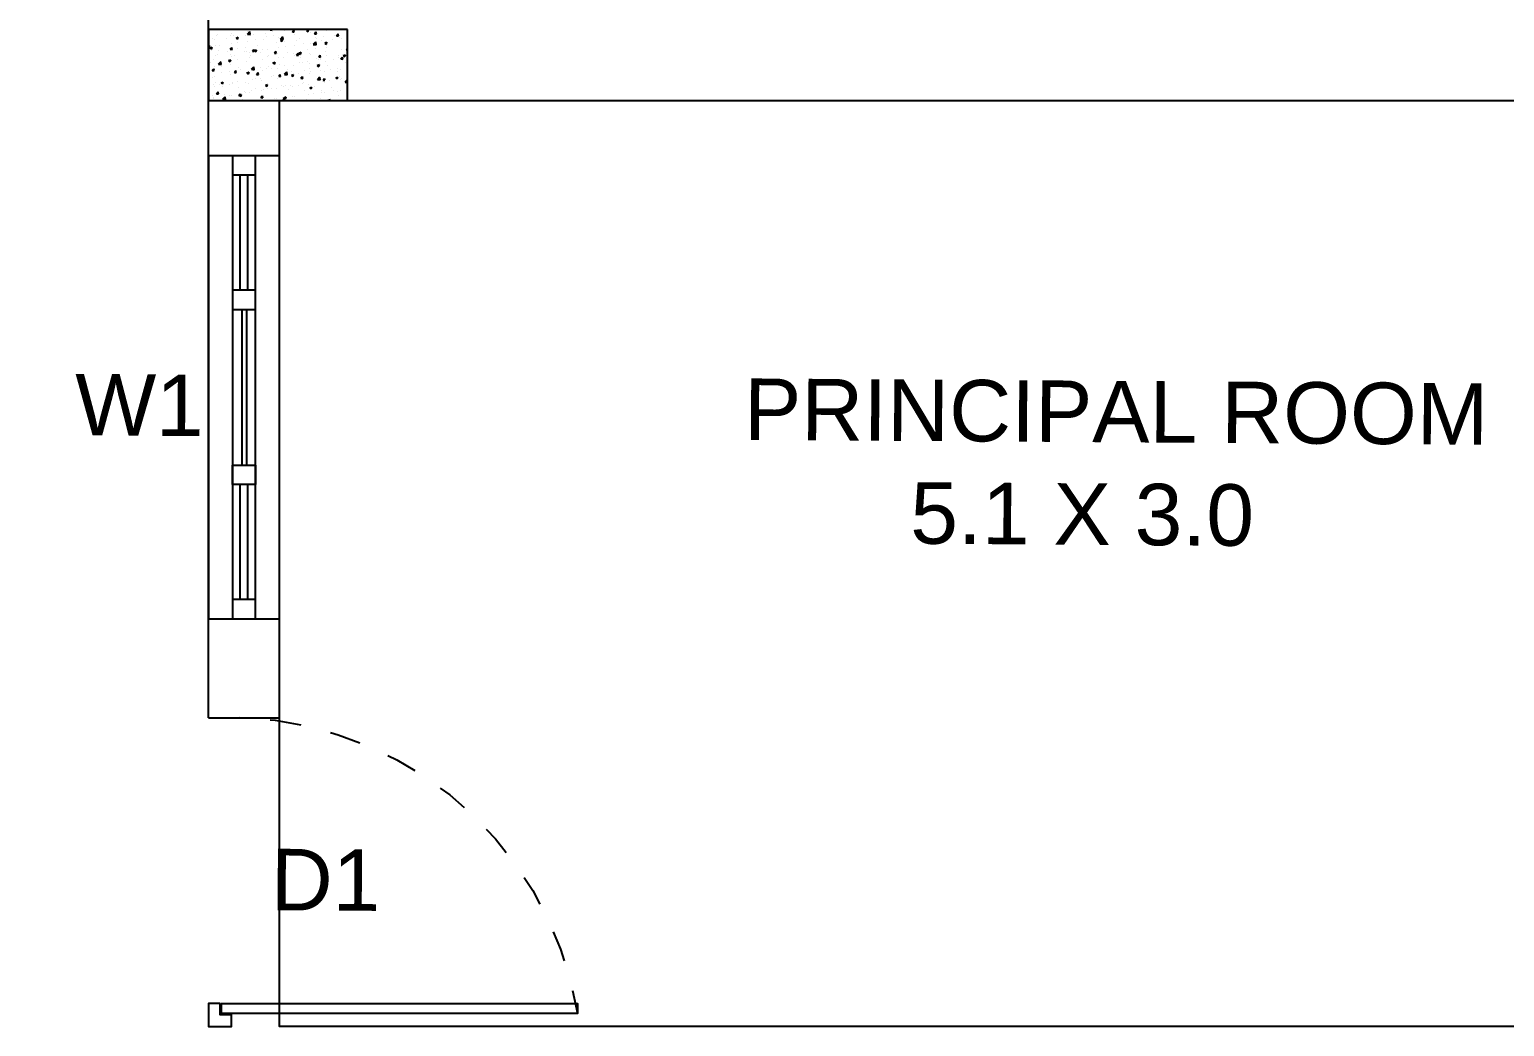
# Model space of a CAD drawing. Header units: metres. Extents: x 0 to 2048, y 111 to 219.
# Drawn here: x 1839.329 to 1844.106, y 161.575 to 164.805 of the extents above; entities that cross this region are included whole.
import ezdxf

# ---------------------------------------------------------------- set-up
doc = ezdxf.new("R2010")
doc.units = ezdxf.units.M
doc.header["$LTSCALE"] = 0.5
doc.header["$MEASUREMENT"] = 0
doc.header["$PDMODE"] = 3
doc.linetypes.add('CONTIN', pattern=[0])
doc.linetypes.add('HIDDEN2', pattern=[0.1875, 0.125, -0.0625])
doc.layers.add('BLK_1_FLR_0_REGULAR_ROOM_1', color=3, linetype='Continuous')
doc.layers.add('layout bou', color=1, linetype='Continuous', lineweight=60)
doc.layers.add('layout bou @ 1', color=1, linetype='Continuous', lineweight=60)
doc.styles.add('PATTA & SITE', font='arial.ttf', dxfattribs={"height": 1.5})
doc.styles.get("Standard").update_dxf_attribs({"font": ''})
doc.styles.get('Standard').set_extended_font_data('Arial Black')
doc.dimstyles.new('Building Arrow', dxfattribs={"dimscale": 0, "dimtxt": 1, "dimasz": 1, "dimexe": 0.18, "dimexo": 0.0625, "dimgap": 0.09, "dimtad": 0, "dimdec": 1, "dimzin": 0, "dimdsep": 46, "dimtxsty": 'Standard', "dimcen": 0.09, "dimse1": 1, "dimse2": 1, "dimclrt": 7, "dimadec": 1, "dimazin": 0, "dimtfac": 1, "dimtdec": 1, "dimtofl": 0, "dimtmove": 0, "dimatfit": 3, "dimfxl": 0, "dimtolj": 1, "dimtzin": 0, "dimarcsym": 0})

# ---------------------------------------------------------------- blocks, each defined once
blk = doc.blocks.new('*D9')
at = {"layer": 'Defpoints', "color": 0, "lineweight": -3}
for p in [(1764.1257, 208.0316), (1764.1257, 208.0316), (1929.9765, 145.7045)]:
    blk.add_point(p, dxfattribs=at)
at = {"layer": 'layout bou', "color": 0, "lineweight": -2}
for p, q in [((1765.0618, 207.6799), (1845.0867, 177.6063)), ((1929.0405, 146.0562), (1849.0155, 176.1298))]:
    blk.add_line(p, q, dxfattribs=at)
at = {"layer": 'layout bou', "color": 0, "lineweight": -3}
for points in [[(1765.1204, 207.8359), (1765.0031, 207.5239), (1764.1257, 208.0316)], [(1929.0991, 146.2122), (1928.9818, 145.9002), (1929.9765, 145.7045)]]:
    blk.add_solid(points, dxfattribs=at)
at = {"layer": 'layout bou', "color": 7, "lineweight": 15, "insert": (1847.0511, 176.868), "char_height": 1, "attachment_point": 5, "rotation": 339.4036}
blk.add_mtext('\\A1;177.2', dxfattribs=at)

msp = doc.modelspace()

# ---------------------------------------------------------------- linework, layer by layer
at = {"color": 0, "lineweight": -3}
for p, q in [((1839.90887, 162.57467), (1839.90887, 169.87467)), ((1840.13887, 164.57467), (1845.46887, 164.57467)), ((1840.13887, 162.57467), (1840.13887, 164.57467)), ((1839.90887, 162.57467), (1840.13887, 162.57467)), ((1845.23887, 161.57467), (1840.13887, 161.57467))]:
    msp.add_line(p, q, dxfattribs=at)
at = {"linetype": 'CONTIN', "lineweight": -3, "ltscale": 0.5}
for p, q in [((1840.35892, 164.80467), (1839.90892, 164.80467)), ((1839.90892, 164.80467), (1839.90892, 164.57467)), ((1840.35892, 164.57467), (1840.35892, 164.80467)), ((1839.90892, 164.57467), (1840.35892, 164.57467))]:
    msp.add_line(p, q, dxfattribs=at)
at = {"lineweight": -3}
for p, q in [((1840.1084, 164.80348), (1840.10941, 164.80467)), ((1840.11438, 164.80295), (1840.11406, 164.80467)), ((1840.18061, 164.8039), (1840.18061, 164.8039)), ((1839.92113, 164.77556), (1839.92113, 164.77556)), ((1839.92849, 164.7707), (1839.92849, 164.7707)), ((1839.93323, 164.78542), (1839.93323, 164.78542)), ((1839.93721, 164.78818), (1839.93721, 164.78818)), ((1839.96636, 164.77569), (1839.96636, 164.77569)), ((1839.97945, 164.78557), (1839.97945, 164.78557)), ((1839.98253, 164.75854), (1839.98253, 164.75854)), ((1839.98375, 164.79183), (1839.98375, 164.79183)), ((1839.99059, 164.78593), (1839.99059, 164.78593)), ((1839.99783, 164.77667), (1840.00483, 164.77936)), ((1839.99783, 164.77667), (1840.00281, 164.77332)), ((1840.0028, 164.77332), (1840.00483, 164.77936)), ((1840.00341, 164.76361), (1840.00341, 164.76361)), ((1840.02952, 164.78401), (1840.02952, 164.78401)), ((1840.03447, 164.76603), (1840.03447, 164.76603)), ((1840.03453, 164.78969), (1840.04343, 164.78831)), ((1840.03485, 164.79002), (1840.04264, 164.79813)), ((1840.03568, 164.79932), (1840.03568, 164.79932)), ((1840.03777, 164.79558), (1840.03777, 164.79558)), ((1840.04342, 164.78831), (1840.04232, 164.79781)), ((1840.04397, 164.78367), (1840.04397, 164.78367)), ((1840.05455, 164.7873), (1840.05455, 164.7873)), ((1840.06173, 164.77362), (1840.06173, 164.77362)), ((1840.08581, 164.77308), (1840.08581, 164.77308)), ((1840.09242, 164.79229), (1840.09242, 164.79229)), ((1840.09735, 164.78141), (1840.09735, 164.78141)), ((1840.1084, 164.80348), (1840.11438, 164.80295)), ((1840.12005, 164.78363), (1840.12005, 164.78363)), ((1840.12927, 164.76116), (1840.12927, 164.76116)), ((1840.13632, 164.77948), (1840.13632, 164.77948)), ((1840.14126, 164.77314), (1840.15015, 164.77176)), ((1840.14154, 164.76866), (1840.14855, 164.77135)), ((1840.14154, 164.76866), (1840.14652, 164.76531)), ((1840.14157, 164.77346), (1840.14936, 164.78158)), ((1840.14651, 164.76531), (1840.14854, 164.77135)), ((1840.15015, 164.77176), (1840.14904, 164.78126)), ((1840.15073, 164.77916), (1840.15073, 164.77916)), ((1840.15431, 164.76446), (1840.15431, 164.76446)), ((1840.15558, 164.8006), (1840.15558, 164.8006)), ((1840.17837, 164.79364), (1840.17837, 164.79364)), ((1840.18013, 164.7972), (1840.18495, 164.80295)), ((1840.18013, 164.7972), (1840.18611, 164.79668)), ((1840.1861, 164.79668), (1840.18495, 164.80294)), ((1840.18826, 164.78698), (1840.18826, 164.78698)), ((1840.19218, 164.76944), (1840.19218, 164.76944)), ((1840.20412, 164.7769), (1840.20412, 164.7769)), ((1840.21656, 164.75865), (1840.21656, 164.75865)), ((1840.22557, 164.80092), (1840.23257, 164.8036)), ((1840.22557, 164.80092), (1840.23054, 164.79756)), ((1840.23054, 164.79756), (1840.23256, 164.8036)), ((1840.23669, 164.80365), (1840.23669, 164.80365)), ((1840.23839, 164.76073), (1840.23839, 164.76073)), ((1840.2396, 164.79402), (1840.2396, 164.79402)), ((1840.24798, 164.75658), (1840.25688, 164.7552)), ((1840.2483, 164.75691), (1840.25608, 164.76503)), ((1840.25186, 164.79093), (1840.25668, 164.79667)), ((1840.25186, 164.79093), (1840.25783, 164.7904)), ((1840.25533, 164.77776), (1840.25533, 164.77776)), ((1840.25687, 164.75521), (1840.25577, 164.76471)), ((1840.25783, 164.7904), (1840.25667, 164.79667)), ((1840.2575, 164.77465), (1840.2575, 164.77465)), ((1840.27488, 164.76866), (1840.27488, 164.76866)), ((1840.28037, 164.78105), (1840.28037, 164.78105)), ((1840.28526, 164.76065), (1840.29226, 164.76334)), ((1840.28526, 164.76065), (1840.29023, 164.7573)), ((1840.2889, 164.76713), (1840.2889, 164.76713)), ((1840.29012, 164.80042), (1840.29012, 164.80042)), ((1840.29023, 164.7573), (1840.29225, 164.76334)), ((1840.31088, 164.77239), (1840.31088, 164.77239)), ((1840.31824, 164.78604), (1840.31824, 164.78604)), ((1840.32358, 164.78465), (1840.3284, 164.7904)), ((1840.32358, 164.78465), (1840.32956, 164.78413)), ((1840.32955, 164.78413), (1840.3284, 164.79039)), ((1840.3332, 164.77867), (1840.3332, 164.77867)), ((1840.34084, 164.77463), (1840.34084, 164.77463)), ((1839.90892, 164.74925), (1839.91192, 164.75283)), ((1839.90892, 164.74693), (1839.91308, 164.74656)), ((1839.91307, 164.74656), (1839.91192, 164.75283)), ((1839.91381, 164.74442), (1839.92081, 164.74711)), ((1839.91381, 164.74442), (1839.91878, 164.74106)), ((1839.91773, 164.73708), (1839.91773, 164.73708)), ((1839.91878, 164.74106), (1839.92081, 164.74711)), ((1839.92497, 164.70859), (1839.92497, 164.70859)), ((1839.9308, 164.71885), (1839.9308, 164.71885)), ((1839.93202, 164.75214), (1839.93202, 164.75214)), ((1839.93882, 164.72365), (1839.93882, 164.72365)), ((1839.94005, 164.73625), (1839.94005, 164.73625)), ((1839.94509, 164.7536), (1839.94509, 164.7536)), ((1839.97111, 164.73483), (1839.97111, 164.73483)), ((1839.97883, 164.74081), (1839.98365, 164.74655)), ((1839.97883, 164.74081), (1839.9848, 164.74029)), ((1839.98131, 164.72525), (1839.98131, 164.72525)), ((1839.98328, 164.7186), (1839.98328, 164.7186)), ((1839.9848, 164.74028), (1839.98364, 164.74655)), ((1839.9922, 164.72139), (1839.9922, 164.72139)), ((1840.00194, 164.70842), (1840.00194, 164.70842)), ((1840.00321, 164.74456), (1840.00321, 164.74456)), ((1840.0245, 164.73257), (1840.0245, 164.73257)), ((1840.02824, 164.74786), (1840.02824, 164.74786)), ((1840.03325, 164.73275), (1840.03325, 164.73275)), ((1840.03981, 164.7134), (1840.03981, 164.7134)), ((1840.0416, 164.72861), (1840.0416, 164.72861)), ((1840.04558, 164.71914), (1840.04558, 164.71914)), ((1840.05055, 164.73453), (1840.05537, 164.74028)), ((1840.05055, 164.73453), (1840.05653, 164.73401)), ((1840.05653, 164.73401), (1840.05537, 164.74028)), ((1840.05752, 164.73641), (1840.06452, 164.7391)), ((1840.05752, 164.73641), (1840.0625, 164.73305)), ((1840.06249, 164.73306), (1840.06452, 164.7391)), ((1840.06612, 164.75285), (1840.06612, 164.75285)), ((1840.07788, 164.73031), (1840.07788, 164.73031)), ((1840.0846, 164.73979), (1840.0846, 164.73979)), ((1840.09896, 164.71688), (1840.09896, 164.71688)), ((1840.09992, 164.73862), (1840.09992, 164.73862)), ((1840.10296, 164.72172), (1840.10296, 164.72172)), ((1840.12228, 164.72826), (1840.1271, 164.734)), ((1840.12228, 164.72826), (1840.12826, 164.72774)), ((1840.12825, 164.72773), (1840.1271, 164.734)), ((1840.128, 164.72502), (1840.128, 164.72502)), ((1840.13126, 164.72806), (1840.13126, 164.72806)), ((1840.13389, 164.7129), (1840.13389, 164.7129)), ((1840.13511, 164.74619), (1840.13511, 164.74619)), ((1840.15235, 164.71463), (1840.15235, 164.71463)), ((1840.15824, 164.74864), (1840.15824, 164.74864)), ((1840.16587, 164.73), (1840.16587, 164.73)), ((1840.18464, 164.7258), (1840.18464, 164.7258)), ((1840.18583, 164.7204), (1840.18583, 164.7204)), ((1840.18704, 164.75369), (1840.18704, 164.75369)), ((1840.194, 164.72198), (1840.19883, 164.72773)), ((1840.194, 164.72198), (1840.19998, 164.72146)), ((1840.19998, 164.72146), (1840.19882, 164.72773)), ((1840.20124, 164.7284), (1840.20824, 164.73109)), ((1840.20124, 164.7284), (1840.20621, 164.72505)), ((1840.20573, 164.71237), (1840.20573, 164.71237)), ((1840.2062, 164.72505), (1840.20823, 164.73109)), ((1840.22903, 164.73832), (1840.22903, 164.73832)), ((1840.23717, 164.72744), (1840.23717, 164.72744)), ((1840.23803, 164.72355), (1840.23803, 164.72355)), ((1840.25406, 164.74161), (1840.25406, 164.74161)), ((1840.25911, 164.71012), (1840.25911, 164.71012)), ((1840.26573, 164.71571), (1840.27055, 164.72145)), ((1840.26573, 164.71571), (1840.27171, 164.71519)), ((1840.2717, 164.71518), (1840.27055, 164.72145)), ((1840.27075, 164.70899), (1840.27075, 164.70899)), ((1840.28768, 164.73384), (1840.28768, 164.73384)), ((1840.29141, 164.72129), (1840.29141, 164.72129)), ((1840.29193, 164.7466), (1840.29193, 164.7466)), ((1840.32878, 164.71547), (1840.32878, 164.71547)), ((1840.32907, 164.719), (1840.32907, 164.719)), ((1840.33746, 164.70943), (1840.34228, 164.71518)), ((1840.33746, 164.70943), (1840.34343, 164.70891)), ((1840.33962, 164.74134), (1840.33962, 164.74134)), ((1840.34343, 164.70891), (1840.34227, 164.71518)), ((1840.34479, 164.71904), (1840.34479, 164.71904)), ((1840.34495, 164.72039), (1840.35195, 164.72308)), ((1840.34495, 164.72039), (1840.34992, 164.71704)), ((1840.34992, 164.71704), (1840.35195, 164.72308)), ((1840.35382, 164.71877), (1840.35382, 164.71877)), ((1840.35471, 164.74003), (1840.35892, 164.73938)), ((1840.35502, 164.74036), (1840.35892, 164.74442)), ((1840.35509, 164.75491), (1840.35509, 164.75491)), ((1839.91375, 164.69681), (1839.91375, 164.69681)), ((1839.92098, 164.67186), (1839.9258, 164.67761)), ((1839.92098, 164.67187), (1839.92695, 164.67134)), ((1839.92695, 164.67134), (1839.92579, 164.67761)), ((1839.92959, 164.68556), (1839.92959, 164.68556)), ((1839.94107, 164.69228), (1839.94996, 164.6909)), ((1839.94138, 164.6926), (1839.94917, 164.70072)), ((1839.94996, 164.6909), (1839.94885, 164.7004)), ((1839.9506, 164.66568), (1839.9506, 164.66568)), ((1839.95122, 164.684), (1839.95122, 164.684)), ((1839.9735, 164.70416), (1839.9805, 164.70684)), ((1839.9735, 164.70416), (1839.97847, 164.7008)), ((1839.97563, 164.66898), (1839.97563, 164.66898)), ((1839.9769, 164.70512), (1839.9769, 164.70512)), ((1839.97847, 164.7008), (1839.9805, 164.70685)), ((1839.9801, 164.69196), (1839.9801, 164.69196)), ((1839.9927, 164.66559), (1839.99752, 164.67134)), ((1839.9927, 164.66559), (1839.99868, 164.66507)), ((1839.99867, 164.66506), (1839.99752, 164.67133)), ((1840.0046, 164.68174), (1840.0046, 164.68174)), ((1840.0135, 164.67396), (1840.0135, 164.67396)), ((1840.03082, 164.66617), (1840.03082, 164.66617)), ((1840.03204, 164.69946), (1840.03204, 164.69946)), ((1840.03319, 164.66389), (1840.04019, 164.66658)), ((1840.03319, 164.6639), (1840.03816, 164.66054)), ((1840.03747, 164.66895), (1840.03747, 164.66895)), ((1840.03816, 164.66054), (1840.04019, 164.66658)), ((1840.04779, 164.67572), (1840.05669, 164.67434)), ((1840.04811, 164.67605), (1840.05589, 164.68417)), ((1840.05668, 164.67435), (1840.05558, 164.68385)), ((1840.05798, 164.67948), (1840.05798, 164.67948)), ((1840.06443, 164.65931), (1840.06925, 164.66506)), ((1840.0704, 164.65879), (1840.06924, 164.66506)), ((1840.07666, 164.68228), (1840.07666, 164.68228)), ((1840.08216, 164.67321), (1840.08216, 164.67321)), ((1840.08338, 164.7065), (1840.08338, 164.7065)), ((1840.09579, 164.67896), (1840.09579, 164.67896)), ((1840.10169, 164.68557), (1840.10169, 164.68557)), ((1840.11137, 164.67723), (1840.11137, 164.67723)), ((1840.11721, 164.69615), (1840.12421, 164.69884)), ((1840.11721, 164.69615), (1840.12219, 164.69279)), ((1840.12218, 164.69279), (1840.12421, 164.69884)), ((1840.13267, 164.67961), (1840.13267, 164.67961)), ((1840.13956, 164.69056), (1840.13956, 164.69056)), ((1840.15411, 164.68897), (1840.15411, 164.68897)), ((1840.15483, 164.6595), (1840.16262, 164.66762)), ((1840.1634, 164.6578), (1840.1623, 164.66729)), ((1840.16475, 164.67497), (1840.16475, 164.67497)), ((1840.17807, 164.66701), (1840.17807, 164.66701)), ((1840.18461, 164.68711), (1840.18461, 164.68711)), ((1840.20145, 164.66273), (1840.20145, 164.66273)), ((1840.20272, 164.69887), (1840.20272, 164.69887)), ((1840.21243, 164.69898), (1840.21243, 164.69898)), ((1840.21813, 164.67272), (1840.21813, 164.67272)), ((1840.22775, 164.70217), (1840.22775, 164.70217)), ((1840.23474, 164.66086), (1840.23474, 164.66086)), ((1840.23596, 164.69415), (1840.23596, 164.69415)), ((1840.23639, 164.67702), (1840.23639, 164.67702)), ((1840.23932, 164.66772), (1840.23932, 164.66772)), ((1840.26093, 164.68814), (1840.26793, 164.69083)), ((1840.26093, 164.68814), (1840.2659, 164.68478)), ((1840.26563, 164.70716), (1840.26563, 164.70716)), ((1840.2659, 164.68479), (1840.26792, 164.69083)), ((1840.27151, 164.67046), (1840.27151, 164.67046)), ((1840.28525, 164.66726), (1840.28525, 164.66726)), ((1840.28647, 164.70055), (1840.28647, 164.70055)), ((1840.29471, 164.68703), (1840.29471, 164.68703)), ((1840.30247, 164.67603), (1840.30247, 164.67603)), ((1840.31249, 164.70786), (1840.31249, 164.70786)), ((1840.32489, 164.66821), (1840.32489, 164.66821)), ((1840.32751, 164.67933), (1840.32751, 164.67933)), ((1840.33719, 164.67476), (1840.33719, 164.67476)), ((1840.33841, 164.70805), (1840.33841, 164.70805)), ((1840.35303, 164.69704), (1840.35303, 164.69704)), ((1839.92084, 164.64893), (1839.92084, 164.64893)), ((1839.92429, 164.62624), (1839.92429, 164.62624)), ((1839.92715, 164.61898), (1839.92715, 164.61898)), ((1839.92837, 164.65227), (1839.92837, 164.65227)), ((1839.93175, 164.6329), (1839.93175, 164.6329)), ((1839.9448, 164.62697), (1839.9448, 164.62697)), ((1839.94917, 164.63164), (1839.95617, 164.63433)), ((1839.94917, 164.63164), (1839.95414, 164.62829)), ((1839.94932, 164.62954), (1839.94932, 164.62954)), ((1839.95283, 164.61946), (1839.95283, 164.61946)), ((1839.95414, 164.62829), (1839.95617, 164.63433)), ((1839.97767, 164.62538), (1839.97767, 164.62538)), ((1839.97888, 164.65867), (1839.97888, 164.65867)), ((1839.97916, 164.65894), (1839.97916, 164.65894)), ((1839.98513, 164.63064), (1839.98513, 164.63064)), ((1839.9872, 164.63452), (1839.9872, 164.63452)), ((1840.00312, 164.63698), (1840.00312, 164.63698)), ((1840.00621, 164.61721), (1840.00621, 164.61721)), ((1840.0296, 164.63288), (1840.0296, 164.63288)), ((1840.03851, 164.62838), (1840.03851, 164.62838)), ((1840.05035, 164.64284), (1840.05035, 164.64284)), ((1840.0596, 164.61495), (1840.0596, 164.61495)), ((1840.06144, 164.64699), (1840.06144, 164.64699)), ((1840.06443, 164.65931), (1840.0704, 164.65879)), ((1840.07538, 164.64613), (1840.07538, 164.64613)), ((1840.08095, 164.63992), (1840.08095, 164.63992)), ((1840.09189, 164.62613), (1840.09189, 164.62613)), ((1840.09288, 164.62363), (1840.09988, 164.62632)), ((1840.09288, 164.62363), (1840.09786, 164.62028)), ((1840.09785, 164.62028), (1840.09988, 164.62632)), ((1840.11298, 164.6127), (1840.11298, 164.6127)), ((1840.11326, 164.65112), (1840.11326, 164.65112)), ((1840.11975, 164.657), (1840.11975, 164.657)), ((1840.13024, 164.61303), (1840.13024, 164.61303)), ((1840.13146, 164.64632), (1840.13146, 164.64632)), ((1840.13615, 164.65304), (1840.14097, 164.65878)), ((1840.13615, 164.65304), (1840.14213, 164.65252)), ((1840.14213, 164.65251), (1840.14097, 164.65878)), ((1840.14527, 164.62387), (1840.14527, 164.62387)), ((1840.15011, 164.61999), (1840.15011, 164.61999)), ((1840.15452, 164.65917), (1840.16341, 164.65779)), ((1840.15795, 164.62201), (1840.15795, 164.62201)), ((1840.17514, 164.62329), (1840.17514, 164.62329)), ((1840.17641, 164.65943), (1840.17641, 164.65943)), ((1840.1769, 164.65589), (1840.18391, 164.65857)), ((1840.1769, 164.65589), (1840.18188, 164.65253)), ((1840.18187, 164.65253), (1840.1839, 164.65857)), ((1840.18218, 164.62053), (1840.18218, 164.62053)), ((1840.1834, 164.65382), (1840.1834, 164.65382)), ((1840.19866, 164.62162), (1840.19866, 164.62162)), ((1840.20788, 164.64676), (1840.2127, 164.65251)), ((1840.20788, 164.64676), (1840.21386, 164.64624)), ((1840.21385, 164.64624), (1840.2127, 164.65251)), ((1840.21301, 164.62827), (1840.21301, 164.62827)), ((1840.21626, 164.63202), (1840.21626, 164.63202)), ((1840.23352, 164.62757), (1840.23352, 164.62757)), ((1840.23659, 164.61562), (1840.2436, 164.61831)), ((1840.23659, 164.61562), (1840.24157, 164.61227)), ((1840.24156, 164.61227), (1840.24359, 164.61831)), ((1840.25204, 164.61936), (1840.25204, 164.61936)), ((1840.26124, 164.64262), (1840.27013, 164.64124)), ((1840.26155, 164.64295), (1840.26934, 164.65107)), ((1840.27013, 164.64125), (1840.26902, 164.65074)), ((1840.27458, 164.64203), (1840.27458, 164.64203)), ((1840.27617, 164.63659), (1840.27617, 164.63659)), ((1840.27961, 164.64049), (1840.28443, 164.64623)), ((1840.27961, 164.64049), (1840.28558, 164.63997)), ((1840.28404, 164.63397), (1840.28404, 164.63397)), ((1840.28558, 164.63996), (1840.28442, 164.64623)), ((1840.3012, 164.63988), (1840.3012, 164.63988)), ((1840.30542, 164.61711), (1840.30542, 164.61711)), ((1840.32062, 164.64788), (1840.32762, 164.65057)), ((1840.32062, 164.64788), (1840.32559, 164.64452)), ((1840.32559, 164.64452), (1840.32761, 164.65057)), ((1840.3329, 164.65204), (1840.3329, 164.65204)), ((1840.33597, 164.64147), (1840.33597, 164.64147)), ((1840.33908, 164.64487), (1840.33908, 164.64487)), ((1840.35133, 164.63421), (1840.35615, 164.63996)), ((1840.35133, 164.63421), (1840.35731, 164.63369)), ((1840.3573, 164.63369), (1840.35615, 164.63996)), ((1840.3588, 164.61485), (1840.3588, 164.61485)), ((1839.91185, 164.58206), (1839.91185, 164.58206)), ((1839.92302, 164.5901), (1839.92302, 164.5901)), ((1839.92467, 164.58196), (1839.92467, 164.58196)), ((1839.92594, 164.58569), (1839.92594, 164.58569)), ((1839.93485, 164.59665), (1839.93967, 164.60239)), ((1839.93485, 164.59665), (1839.94083, 164.59612)), ((1839.94082, 164.59612), (1839.93967, 164.60239)), ((1839.95433, 164.57831), (1839.96322, 164.57693)), ((1839.95464, 164.57864), (1839.96243, 164.58676)), ((1839.96089, 164.59508), (1839.96089, 164.59508)), ((1839.96321, 164.57694), (1839.96211, 164.58644)), ((1839.96523, 164.57981), (1839.96523, 164.57981)), ((1839.97645, 164.59209), (1839.97645, 164.59209)), ((1839.98299, 164.59197), (1839.98299, 164.59197)), ((1840.00658, 164.59037), (1840.0114, 164.59612)), ((1840.00658, 164.59037), (1840.01255, 164.58985)), ((1840.00886, 164.59138), (1840.01586, 164.59407)), ((1840.00886, 164.59138), (1840.01383, 164.58802)), ((1840.01255, 164.58984), (1840.01139, 164.59611)), ((1840.01383, 164.58803), (1840.01586, 164.59407)), ((1840.01862, 164.57755), (1840.01862, 164.57755)), ((1840.02404, 164.6034), (1840.02404, 164.6034)), ((1840.02839, 164.59959), (1840.02839, 164.59959)), ((1840.04131, 164.60199), (1840.04131, 164.60199)), ((1840.04908, 164.60669), (1840.04908, 164.60669)), ((1840.072, 164.5753), (1840.072, 164.5753)), ((1840.0783, 164.5841), (1840.08312, 164.58984)), ((1840.0783, 164.5841), (1840.08428, 164.58357)), ((1840.07973, 164.60663), (1840.07973, 164.60663)), ((1840.08428, 164.58357), (1840.08312, 164.58984)), ((1840.08695, 164.61168), (1840.08695, 164.61168)), ((1840.09963, 164.612), (1840.09963, 164.612)), ((1840.1238, 164.58055), (1840.1238, 164.58055)), ((1840.12903, 164.57974), (1840.12903, 164.57974)), ((1840.14883, 164.58385), (1840.14883, 164.58385)), ((1840.15003, 164.57782), (1840.15485, 164.58357)), ((1840.15003, 164.57782), (1840.15601, 164.5773)), ((1840.15257, 164.58337), (1840.15957, 164.58606)), ((1840.15257, 164.58337), (1840.15755, 164.58002)), ((1840.156, 164.57729), (1840.15485, 164.58356)), ((1840.15754, 164.58002), (1840.15957, 164.58606)), ((1840.16636, 164.61044), (1840.16636, 164.61044)), ((1840.18096, 164.58724), (1840.18096, 164.58724)), ((1840.18671, 164.58883), (1840.18671, 164.58883)), ((1840.21974, 164.60819), (1840.21974, 164.60819)), ((1840.22438, 164.57467), (1840.22658, 164.57729)), ((1840.22705, 164.57467), (1840.22657, 164.57729)), ((1840.23231, 164.59428), (1840.23231, 164.59428)), ((1840.24986, 164.59715), (1840.24986, 164.59715)), ((1840.27045, 164.58236), (1840.27045, 164.58236)), ((1840.27312, 164.60593), (1840.27312, 164.60593)), ((1840.27489, 164.60044), (1840.27489, 164.60044)), ((1840.28282, 164.60068), (1840.28282, 164.60068)), ((1840.29628, 164.57536), (1840.30329, 164.57805)), ((1840.29628, 164.57536), (1840.29731, 164.57467)), ((1840.30215, 164.57467), (1840.30328, 164.57805)), ((1840.31277, 164.60543), (1840.31277, 164.60543)), ((1840.32651, 164.60367), (1840.32651, 164.60367)), ((1840.32877, 164.59237), (1840.32877, 164.59237)), ((1840.33354, 164.57489), (1840.33354, 164.57489)), ((1840.33476, 164.60818), (1840.33476, 164.60818)), ((1839.90887, 164.3956, 0), (1839.90887, 162.8956)), ((1840.01142, 163.96007, 0), (1840.01142, 164.33338, 0)), ((1840.03631, 163.96007, 0), (1840.03631, 164.33338, 0)), ((1840.01762, 163.39335, 0), (1840.01762, 163.89785, 0)), ((1840.03255, 163.39335, 0), (1840.03255, 163.89785, 0)), ((1840.01142, 162.95782, 0), (1840.01142, 163.33113, 0)), ((1840.03631, 162.95782, 0), (1840.03631, 163.33113, 0))]:
    msp.add_line(p, q, dxfattribs=at)
msp.add_lwpolyline([(1839.90887, 162.8956), (1840.13887, 162.8956), (1840.13887, 164.3956), (1839.90887, 164.3956)], dxfattribs=at)
for points in [[(1840.0612, 164.33338), (1840.0612, 164.3956), (1839.98654, 164.3956), (1839.98654, 164.33338)], [(1840.0612, 162.8956), (1840.0612, 164.3956), (1839.98654, 164.3956), (1839.98654, 162.8956)], [(1840.0612, 163.89785), (1840.0612, 163.96007), (1839.98654, 163.96007), (1839.98654, 163.89785)], [(1840.0612, 163.39335), (1840.0612, 163.33113), (1839.98654, 163.33113), (1839.98654, 163.39335)], [(1840.0612, 162.8956), (1840.0612, 162.95782), (1839.98654, 162.95782), (1839.98654, 162.8956)]]:
    msp.add_lwpolyline(points, close=True, dxfattribs=at)
at = {"lineweight": -3, "extrusion": (-2.604e-13, 3.301e-13, -1), "elevation": 0}
for points in [[(-1839.9462, 161.64933), (-1839.90887, 161.64933), (-1839.90887, 161.57467), (-1839.98353, 161.57467), (-1839.98353, 161.612), (-1839.9462, 161.612)], [(-1839.95118, 161.61698), (-1839.95118, 161.64933), (-1841.10347, 161.64933), (-1841.10347, 161.61698)]]:
    msp.add_lwpolyline(points, close=True, dxfattribs=at)
at = {"linetype": 'HIDDEN2', "lineweight": -3, "extrusion": (-2.604e-13, 3.301e-13, -1)}
msp.add_arc((-1839.97318, 161.43098), 1.1455, 86.78167, 170.65528, dxfattribs=at)
at = {"layer": 'BLK_1_FLR_0_REGULAR_ROOM_1', "color": 3, "lineweight": -3, "ltscale": 3}
msp.add_lwpolyline([(1845.23887, 161.57467), (1840.13887, 161.57467), (1840.13887, 164.57467), (1845.23887, 164.57467)], close=True, dxfattribs=at)

# ---------------------------------------------------------------- texts
at = {"lineweight": -3, "style": 'PATTA & SITE'}
for s, height, p in [('W1', 0.199101, (1839.47572, 163.48993, 0)), ('    PRINCIPAL ROOM', 0.1991007, (1841.3331, 163.47734)), ('           5.1 X 3.0', 0.1991007, (1841.33089, 163.1447)), ('D1', 0.199101, (1840.1094, 161.9516))]:
    msp.add_text(s, height=height, rotation=359.61954, dxfattribs=at).set_placement(p)

# ---------------------------------------------------------------- dimensions: what is measured, and where the dimension line sits
at = {"layer": 'layout bou @ 1', "color": 8, "lineweight": 15}
dim = msp.add_aligned_dim(p1=(1929.97654, 145.70445), p2=(1764.12569, 208.03165), distance=0, dimstyle='Building Arrow', override={"dimscale": 1, "dimtix": 0, "dimtofl": 0, "dimtmove": 0, "dimatfit": 3}, dxfattribs=at)
dim.commit()
dim.dimension.update_dxf_attribs({"geometry": '*D9', "text_midpoint": (1847.05112, 176.86805)})

doc.saveas('drawing.dxf')
